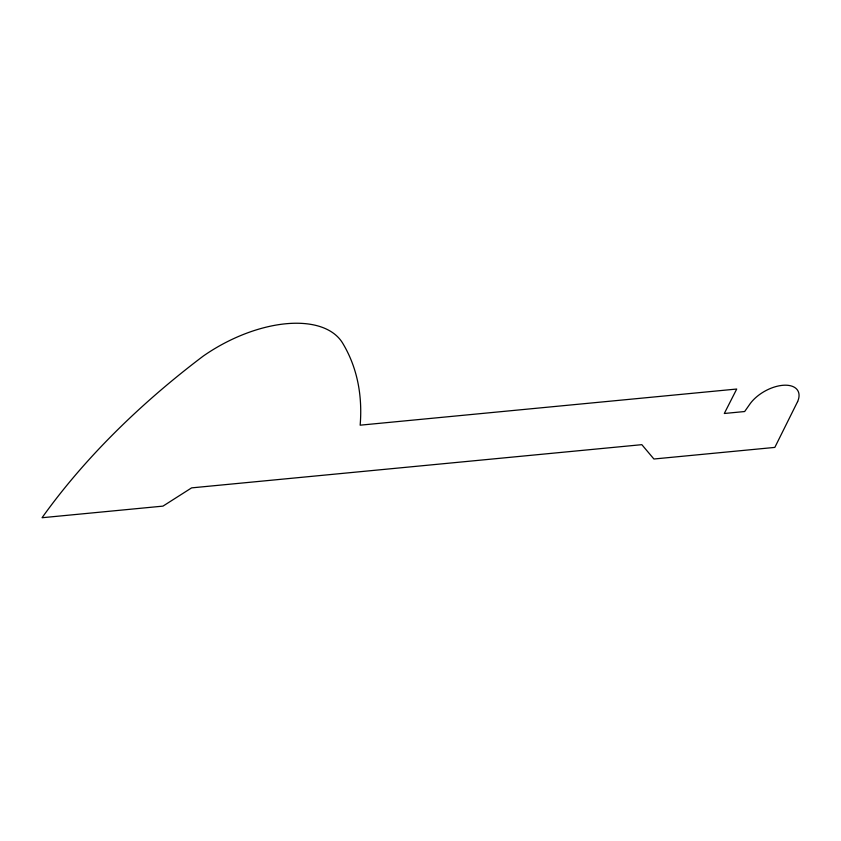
<?xml version="1.0" encoding="UTF-8"?>
<svg xmlns="http://www.w3.org/2000/svg" width="841" height="841" viewBox="0 0 841 841"><rect width="100%" height="100%" fill="white"/><g stroke="black" fill="none" stroke-linecap="round" stroke-linejoin="round"><path stroke-width="1.26" d="M797.625 401.567L774.834 447.401L653.909 459.007L641.841 444.668L191.611 487.875L162.965 506.124L42.05 517.73A532.448 289.209 -29.3 0 1 203.28 356.058A108.478 58.923 -29.3 0 1 342.382 342.707A408.684 221.992 -29.3 0 1 360.158 425.178L736.727 389.036L724.301 413.488L744.653 411.533L750.372 403.396A29.162 15.842 -29.3 0 1 784.264 385.21A29.162 15.842 -29.3 0 1 797.625 401.567"/></g></svg>
